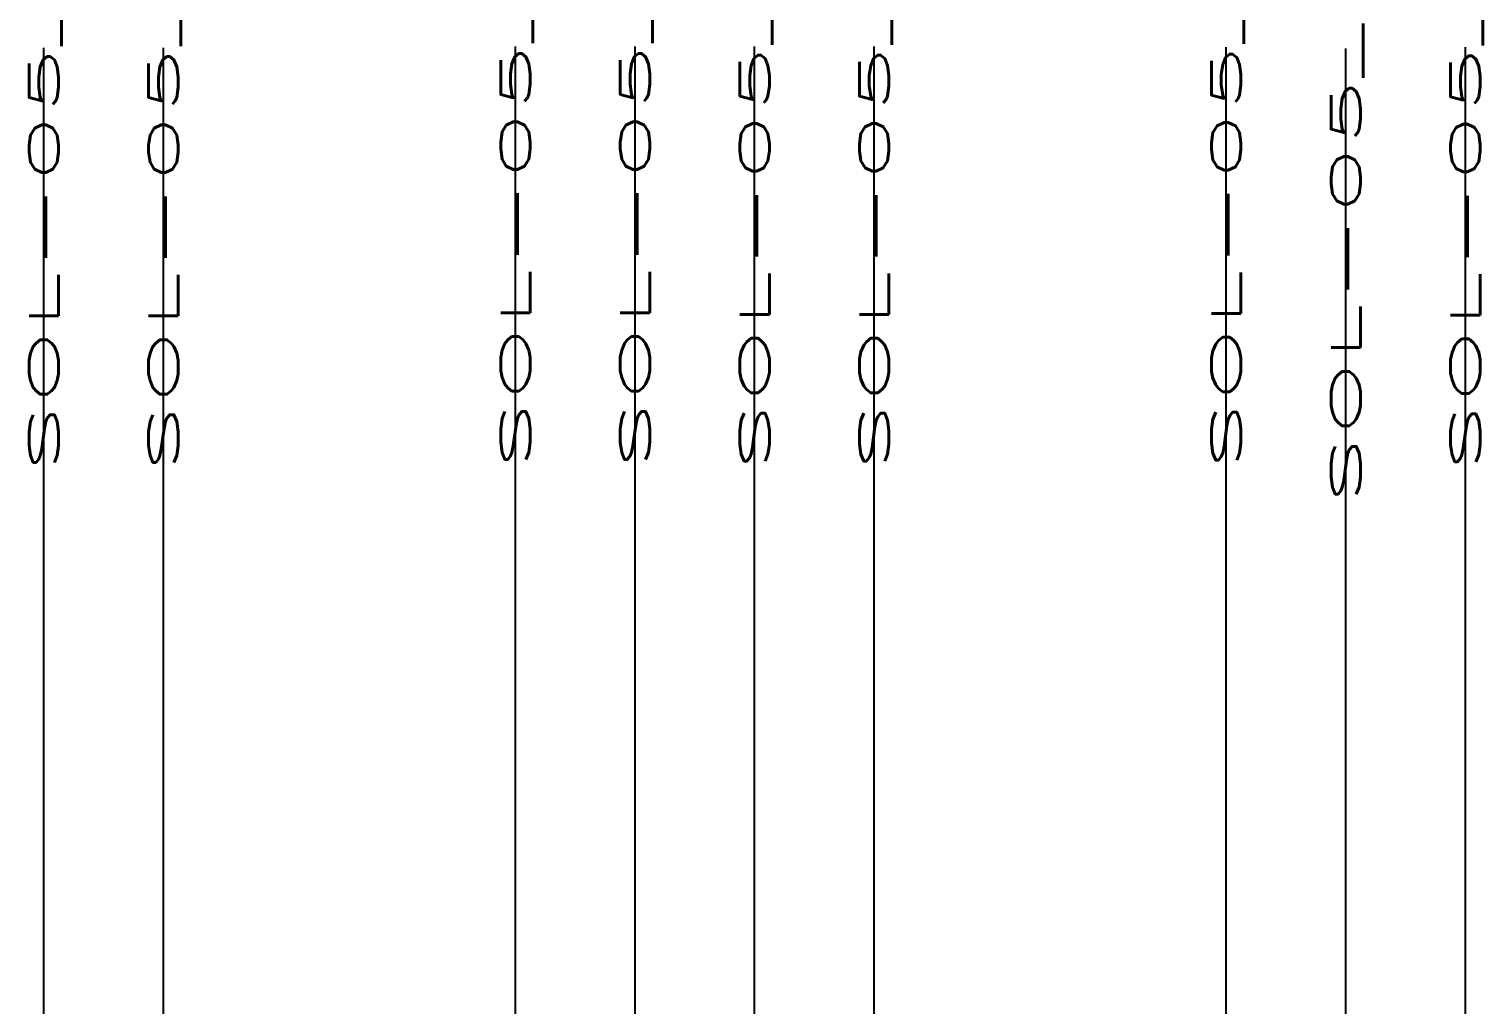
# Model space of a CAD drawing. Header units: inches. Extents: x -58 to 1235, y -506 to 1148.
# Drawn here: x 213.8 to 275.5, y 707.4 to 748.8 of the extents above; entities that cross this region are included whole.
import ezdxf
from ezdxf.enums import TextEntityAlignment as Align

# ---------------------------------------------------------------- set-up
doc = ezdxf.new("R2010")
doc.units = ezdxf.units.IN
doc.header["$MEASUREMENT"] = 0
for name, color, linetype in [('MISC', 2, 'Continuous'), ('RED_10AWG', 1, 'Continuous'), ('WIRENO', 70, 'Continuous')]:
    doc.layers.add(name, color=color, linetype=linetype)
doc.styles.add('WD', font='romans.shx')

# ---------------------------------------------------------------- blocks, each defined once
blk = doc.blocks.new('WD_WNV1')
at = {"style": 'WD', "width": 0.9}
blk.add_attdef('WIRENO', text='', height=0.125, rotation=90, dxfattribs=at).set_placement((0, 0), align=Align.MIDDLE_CENTER)
at = {"style": 'WD', "flags": 1}
for tag, p in [('W01USER', (0.0956, 0.0772)), ('W02USER', (0.0956, 0.0694)), ('W03USER', (0.0956, 0.0616)), ('W04USER', (0.0956, 0.0538)), ('W05USER', (0.0956, 0.046)), ('W06USER', (0.0956, 0.0382)), ('W07USER', (0.0956, 0.0304)), ('W08USER', (0.0956, 0.0226)), ('W09USER', (0.0956, 0.0147)), ('W10USER', (0.0956, 0.0069))]:
    blk.add_attdef(tag, text='', height=0.005, dxfattribs=at).set_placement(p, align=Align.CENTER)
at = {"color": 7, "style": 'WD'}
for tag, p in [('X2_TINY_DOT_DONT_REMOVE', (0, 0.0625)), ('X8_TINY_DOT_DONT_REMOVE', (0, -0.0625))]:
    blk.add_attdef(tag, p, '', height=0.0001, dxfattribs=at)
at = {"style": 'WD', "flags": 1}
for tag, p in [('X2TERM01', (0, 0.0625)), ('X8TERM01', (0, -0.0625))]:
    blk.add_attdef(tag, p, '', height=0.01, dxfattribs=at)

msp = doc.modelspace()

# ---------------------------------------------------------------- linework, layer by layer
at = {"layer": 'RED_10AWG'}
for p, q in [((214.413, 585.436), (214.413, 747.956)), ((219.486, 585.436), (219.486, 747.956)), ((234.42, 585.436), (234.42, 748.015)), ((239.493, 585.436), (239.493, 748.015)), ((244.566, 585.436), (244.566, 748.015)), ((249.639, 585.436), (249.639, 748.015)), ((264.573, 585.436), (264.573, 747.987)), ((269.645, 585.436), (269.645, 747.934)), ((274.718, 585.436), (274.718, 747.987))]:
    msp.add_line(p, q, dxfattribs=at)

# ---------------------------------------------------------------- block references
at = {"layer": 'WIRENO'}
ref = msp.add_blockref('WD_WNV1', (269.645, 748.705), dxfattribs=dict(at, xscale=10, yscale=30))
ref.add_attrib('X8_TINY_DOT_DONT_REMOVE', '.', (269.645, 725.562), dxfattribs={"layer": 'MISC', "color": 7, "height": 0.003, "style": 'WD', "width": 0.333333})
ref.add_attrib('WIRENO', 'SOL-05_1.5.10_P', dxfattribs={"height": 1.25, "rotation": 90, "style": 'WD', "width": 2.7}).set_placement((269.645, 748.705), align=Align.MIDDLE_CENTER)
ref = msp.add_blockref('WD_WNV1', (214.413, 748.674), dxfattribs=dict(at, xscale=10, yscale=30))
ref.add_attrib('X8_TINY_DOT_DONT_REMOVE', '.', (214.413, 727.139), dxfattribs={"layer": 'MISC', "color": 7, "height": 0.003, "style": 'WD', "width": 0.333333})
ref.add_attrib('WIRENO', 'SOL-05_1.5.5_N', dxfattribs={"height": 1.25, "rotation": 90, "style": 'WD', "width": 2.7}).set_placement((214.413, 748.674), align=Align.MIDDLE_CENTER)
ref = msp.add_blockref('WD_WNV1', (219.486, 748.674), dxfattribs=dict(at, xscale=10, yscale=30))
ref.add_attrib('X8_TINY_DOT_DONT_REMOVE', '.', (219.486, 727.139), dxfattribs={"layer": 'MISC', "color": 7, "height": 0.003, "style": 'WD', "width": 0.333333})
ref.add_attrib('WIRENO', 'SOL-05_1.5.6_N', dxfattribs={"height": 1.25, "rotation": 90, "style": 'WD', "width": 2.7}).set_placement((219.486, 748.674), align=Align.MIDDLE_CENTER)
ref = msp.add_blockref('WD_WNV1', (234.42, 748.733), dxfattribs=dict(at, xscale=10, yscale=30))
ref.add_attrib('X8_TINY_DOT_DONT_REMOVE', '.', (234.42, 727.197), dxfattribs={"layer": 'MISC', "color": 7, "height": 0.003, "style": 'WD', "width": 0.333333})
ref.add_attrib('WIRENO', 'SOL-05_1.5.7_P', dxfattribs={"height": 1.25, "rotation": 90, "style": 'WD', "width": 2.7}).set_placement((234.42, 748.733), align=Align.MIDDLE_CENTER)
ref = msp.add_blockref('WD_WNV1', (239.493, 748.733), dxfattribs=dict(at, xscale=10, yscale=30))
ref.add_attrib('X8_TINY_DOT_DONT_REMOVE', '.', (239.493, 727.197), dxfattribs={"layer": 'MISC', "color": 7, "height": 0.003, "style": 'WD', "width": 0.333333})
ref.add_attrib('WIRENO', 'SOL-05_1.5.8_P', dxfattribs={"height": 1.25, "rotation": 90, "style": 'WD', "width": 2.7}).set_placement((239.493, 748.733), align=Align.MIDDLE_CENTER)
ref = msp.add_blockref('WD_WNV1', (244.566, 748.733), dxfattribs=dict(at, xscale=10, yscale=30))
ref.add_attrib('X8_TINY_DOT_DONT_REMOVE', '.', (244.566, 727.197), dxfattribs={"layer": 'MISC', "color": 7, "height": 0.003, "style": 'WD', "width": 0.333333})
ref.add_attrib('WIRENO', 'SOL-05_1.5.7_N', dxfattribs={"height": 1.25, "rotation": 90, "style": 'WD', "width": 2.7}).set_placement((244.566, 748.733), align=Align.MIDDLE_CENTER)
ref = msp.add_blockref('WD_WNV1', (249.639, 748.733), dxfattribs=dict(at, xscale=10, yscale=30))
ref.add_attrib('X8_TINY_DOT_DONT_REMOVE', '.', (249.639, 727.197), dxfattribs={"layer": 'MISC', "color": 7, "height": 0.003, "style": 'WD', "width": 0.333333})
ref.add_attrib('WIRENO', 'SOL-05_1.5.8_N', dxfattribs={"height": 1.25, "rotation": 90, "style": 'WD', "width": 2.7}).set_placement((249.639, 748.733), align=Align.MIDDLE_CENTER)
ref = msp.add_blockref('WD_WNV1', (264.573, 748.705), dxfattribs=dict(at, xscale=10, yscale=30))
ref.add_attrib('X8_TINY_DOT_DONT_REMOVE', '.', (264.573, 727.17), dxfattribs={"layer": 'MISC', "color": 7, "height": 0.003, "style": 'WD', "width": 0.333333})
ref.add_attrib('WIRENO', 'SOL-05_1.5.9_P', dxfattribs={"height": 1.25, "rotation": 90, "style": 'WD', "width": 2.7}).set_placement((264.573, 748.705), align=Align.MIDDLE_CENTER)
ref = msp.add_blockref('WD_WNV1', (274.718, 748.705), dxfattribs=dict(at, xscale=10, yscale=30))
ref.add_attrib('X8_TINY_DOT_DONT_REMOVE', '.', (274.718, 727.17), dxfattribs={"layer": 'MISC', "color": 7, "height": 0.003, "style": 'WD', "width": 0.333333})
ref.add_attrib('WIRENO', 'SOL-05_1.5.9_N', dxfattribs={"height": 1.25, "rotation": 90, "style": 'WD', "width": 2.7}).set_placement((274.718, 748.705), align=Align.MIDDLE_CENTER)

doc.saveas('drawing.dxf')
